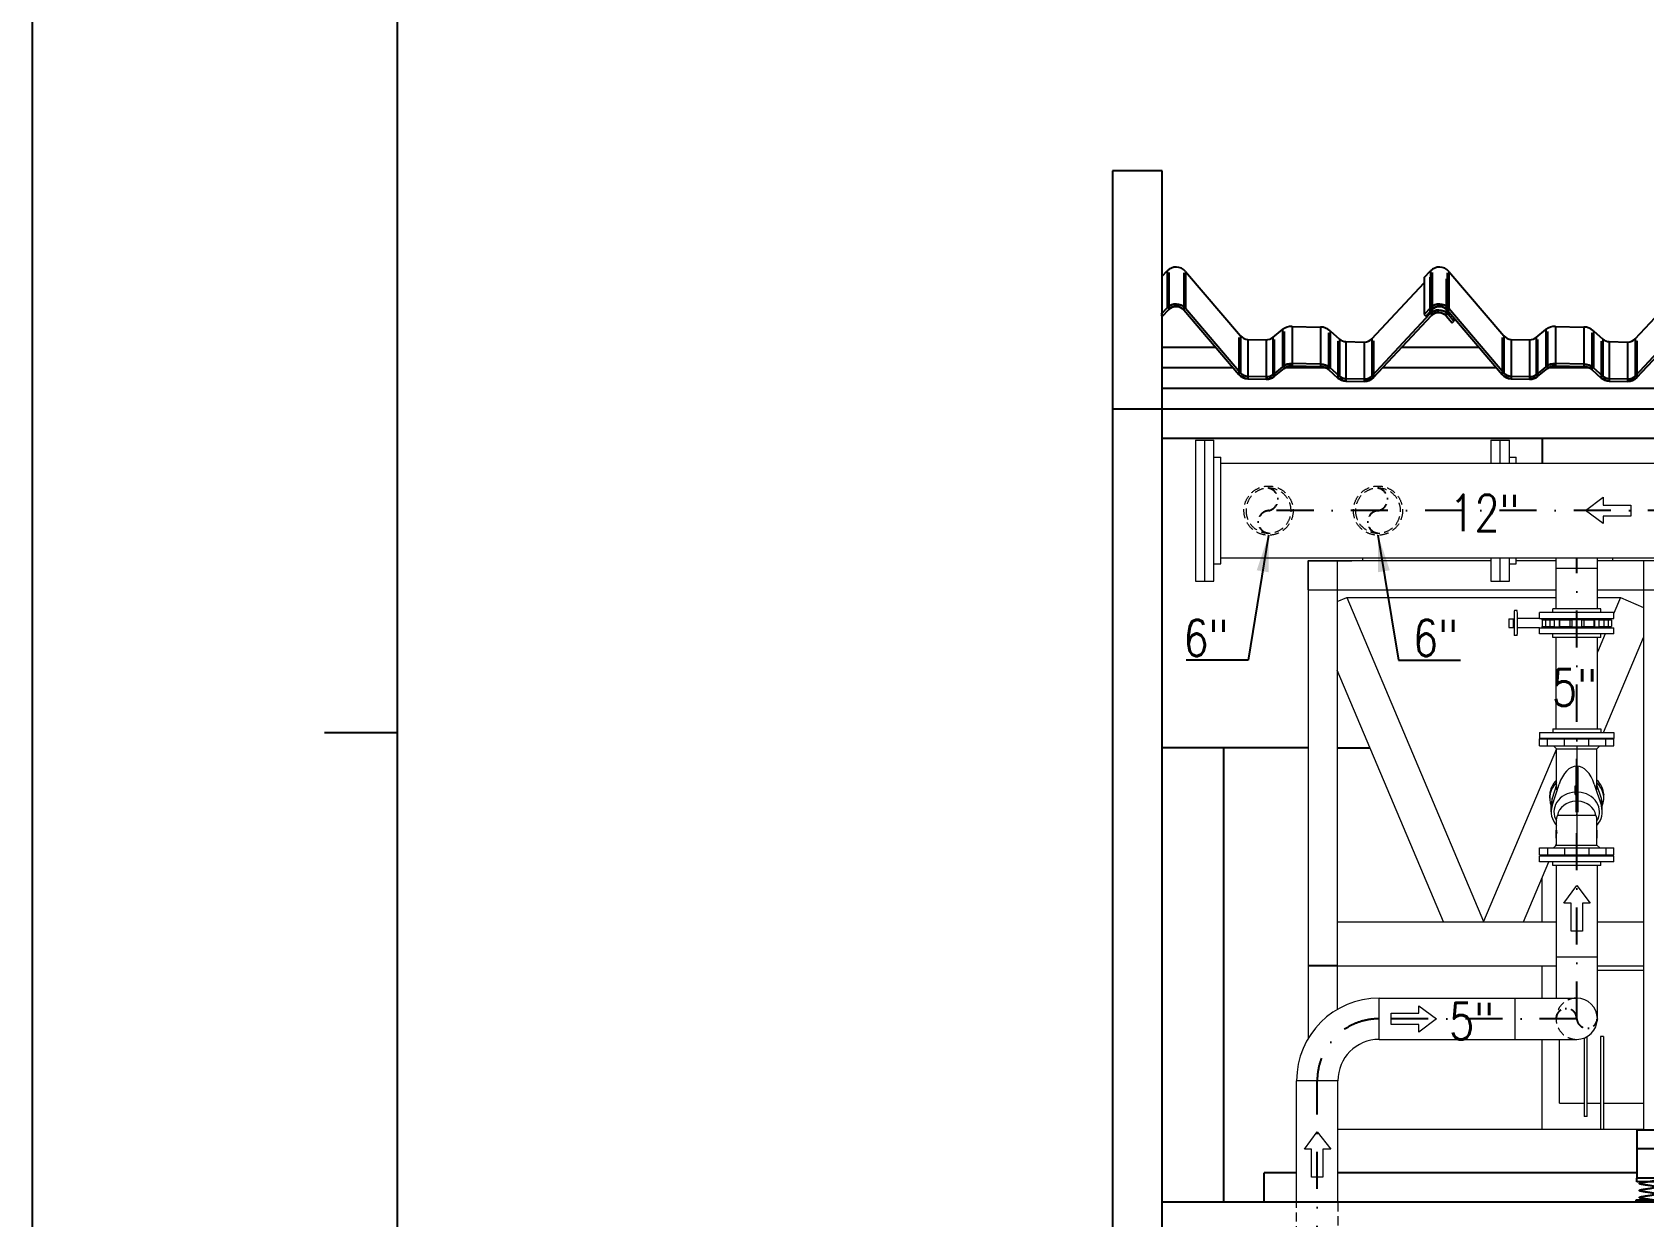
# Model space of a CAD drawing. Header units: millimetres. Extents: x -312439 to 477422, y -331570 to 212570.
# Drawn here: x 337892 to 343406, y 186164 to 190218 of the extents above; entities that cross this region are included whole.
import ezdxf

# ---------------------------------------------------------------- set-up
doc = ezdxf.new("R2010")
doc.units = ezdxf.units.MM
for name, pattern in [('DASHDOT', [25.4, 12.7, -6.35, 0, -6.35]), ('DASHED', [0.75, 0.5, -0.25]), ('HIDDEN', [9.525, 6.35, -3.175])]:
    doc.linetypes.add(name, pattern=pattern)
for name, color, linetype in [('ARCONDTEXTO', 4, 'Continuous'), ('FORMATO A1', 1, 'Continuous'), ('TEXTO FORMATO', 4, 'Continuous')]:
    doc.layers.add(name, color=color, linetype=linetype)
doc.styles.add('ROMAND', font='ROMAND.SHX')
doc.styles.add('ROMANS', font='romans.shx', dxfattribs={"height": 187.5})
doc.dimstyles.new('1-50 (MILIMETRO)', dxfattribs={"dimscale": 0, "dimtxt": 125, "dimasz": 125, "dimexe": 100, "dimexo": 100, "dimgap": 50, "dimtad": 0, "dimdec": 0, "dimzin": 0, "dimdsep": 46, "dimtxsty": 'ROMAND', "dimcen": -390, "dimclrd": 1, "dimclre": 1, "dimclrt": 3, "dimadec": 0, "dimazin": 0, "dimtfac": 1, "dimtdec": 0, "dimtix": 1, "dimtmove": 2, "dimatfit": 2, "dimfxl": 1, "dimtvp": 1, "dimtolj": 1, "dimtzin": 0, "dimarcsym": 0})

# ---------------------------------------------------------------- blocks, each defined once
blk = doc.blocks.new('A$C2D342850')
at = {"layer": 'FORMATO A1', "color": 1, "linetype": 'Continuous'}
for p, q in [((0, 0), (0, -59400)), ((2500, -49500), (2000, -49500))]:
    blk.add_line(p, q, dxfattribs=at)
at = {"layer": 'FORMATO A1', "color": 2, "linetype": 'Continuous'}
blk.add_line((2500, -58400), (2500, -1000), dxfattribs=at)

msp = doc.modelspace()

# ---------------------------------------------------------------- linework, layer by layer
at = {"color": 1, "linetype": 'Continuous', "extrusion": (0, 1, 0)}
for p, q in [((341588.512, 189743.123, 0), (341588.512, 184704.679, 0)), ((341758.512, 189743.123, 0), (341588.512, 189743.123, 0)), ((341758.512, 184704.679, 0), (341758.512, 189743.123, 0)), ((341758.512, 189383.297, 0), (341774.892, 189400.8, 0)), ((341837.766, 189399.355, 0), (342025.9, 189178.781, 0)), ((342654.771, 189378.192, 0), (342675.928, 189400.8, 0)), ((342738.802, 189399.355, 0), (342926.936, 189178.781, 0)), ((342475.248, 189168.449, 0), (342654.771, 189360.29, 0)), ((342654.771, 189378.192, 0), (342654.771, 189251.583, 0)), ((343376.284, 189168.449, 0), (343553.842, 189358.19, 0)), ((341774.892, 189274.256, 0), (341753.735, 189251.583, 0)), ((341753.735, 189251.583, 0), (341759.58, 189246.113, 0)), ((341759.58, 189246.113, 0), (341780.737, 189268.786, 0)), ((341831.676, 189267.612, 0), (342019.81, 189046.403, 0)), ((342025.9, 189051.598, 0), (341837.766, 189272.807, 0)), ((342481.093, 189035.767, 0), (342679.194, 189248.07, 0)), ((342675.928, 189274.256, 0), (342654.771, 189251.583, 0)), ((342654.771, 189251.583, 0), (342660.616, 189246.113, 0)), ((342660.616, 189246.113, 0), (342681.773, 189268.786, 0)), ((342730.133, 189246.895, 0), (342750.226, 189223.27, 0)), ((342732.712, 189267.612, 0), (342920.846, 189046.403, 0)), ((342756.316, 189228.465, 0), (342736.224, 189252.09, 0)), ((342926.936, 189051.598, 0), (342738.802, 189272.807, 0)), ((342756.316, 189239.858, 0), (342756.316, 189228.465, 0)), ((343574.385, 189253.539, 0), (343376.284, 189041.237, 0)), ((343382.129, 189035.767, 0), (343580.23, 189248.07, 0)), ((342136.244, 189172.894, 0), (342170.041, 189200.092, 0)), ((342202.66, 189211.164, 0), (342300.169, 189208.922, 0)), ((342332.242, 189196.363, 0), (342364.75, 189167.64, 0)), ((342750.226, 189223.27, 0), (342756.316, 189228.465, 0)), ((343037.28, 189172.894, 0), (343071.077, 189200.092, 0)), ((343103.695, 189211.164, 0), (343201.204, 189208.922, 0)), ((343233.278, 189196.363, 0), (343265.786, 189167.64, 0)), ((341941.079, 189138.975, 0), (341758.512, 189138.975, 0)), ((342051.107, 189166.802, 0), (342114.034, 189165.356, 0)), ((342386.589, 189159.089, 0), (342449.516, 189157.642, 0)), ((342842.115, 189138.975, 0), (342577.398, 189138.975, 0)), ((342952.143, 189166.802, 0), (343015.07, 189165.356, 0)), ((343287.625, 189159.089, 0), (343350.552, 189157.642, 0)), ((342000.613, 189068.975, 0), (341758.512, 189068.975, 0)), ((342170.041, 189072.971, 0), (342136.244, 189045.694, 0)), ((342141.264, 189039.456, 0), (342175.061, 189066.733, 0)), ((342318.633, 189068.975, 0), (342178.11, 189068.975, 0)), ((342202.475, 189076.065, 0), (342299.984, 189073.816, 0)), ((342300.169, 189081.826, 0), (342202.66, 189084.074, 0)), ((342364.75, 189040.425, 0), (342332.242, 189069.231, 0)), ((342901.648, 189068.975, 0), (342512.08, 189068.975, 0)), ((343071.077, 189072.971, 0), (343037.28, 189045.694, 0)), ((343042.3, 189039.456, 0), (343076.097, 189066.733, 0)), ((343219.669, 189068.975, 0), (343079.146, 189068.975, 0)), ((343103.511, 189076.065, 0), (343201.02, 189073.816, 0)), ((343201.204, 189081.826, 0), (343103.695, 189084.074, 0)), ((343265.786, 189040.425, 0), (343233.278, 189069.231, 0)), ((342050.865, 189031.577, 0), (342113.85, 189030.125, 0)), ((342114.034, 189038.134, 0), (342051.107, 189039.585, 0)), ((342326.941, 189063.231, 0), (342359.448, 189034.425, 0)), ((342386.405, 189023.84, 0), (342449.39, 189022.388, 0)), ((342449.516, 189030.398, 0), (342386.589, 189031.849, 0)), ((342951.901, 189031.577, 0), (343014.886, 189030.125, 0)), ((343015.07, 189038.134, 0), (342952.143, 189039.585, 0)), ((343227.977, 189063.231, 0), (343260.484, 189034.425, 0)), ((343287.441, 189023.84, 0), (343350.426, 189022.388, 0)), ((343350.552, 189030.398, 0), (343287.625, 189031.849, 0)), ((344247.467, 188998.975, 0), (341758.512, 188998.975, 0)), ((341588.512, 188928.975, 0), (344257.392, 188928.975, 0)), ((341758.512, 188828.975, 0), (344257.392, 188828.975, 0)), ((343058.512, 188828.975, 0), (343058.512, 188742.457, 0)), ((342257.014, 187768.975, 0), (341758.512, 187768.975, 0)), ((341968.512, 186213.897, 0), (341968.512, 187768.975, 0)), ((342357.014, 187768.975, 0), (342469.16, 187768.975, 0))]:
    msp.add_line(p, q, dxfattribs=at)
at = {"color": 1, "linetype": 'DASHED', "extrusion": (0, 1, 0)}
for p, q in [((341774.892, 189400.8, 0), (341774.892, 189274.256, 0)), ((341837.766, 189399.355, 0), (341837.766, 189272.807, 0)), ((342675.928, 189400.8, 0), (342675.928, 189274.256, 0)), ((342738.802, 189399.355, 0), (342738.802, 189272.807, 0)), ((341780.737, 189395.346, 0), (341780.737, 189268.786, 0)), ((341831.676, 189394.175, 0), (341831.676, 189267.612, 0)), ((342673.349, 189380.143, 0), (342673.349, 189253.539, 0)), ((342679.194, 189374.689, 0), (342679.194, 189248.07, 0)), ((342681.773, 189395.346, 0), (342681.773, 189268.786, 0)), ((342730.133, 189373.518, 0), (342730.133, 189246.895, 0)), ((342732.712, 189394.175, 0), (342732.712, 189267.612, 0)), ((342736.224, 189378.697, 0), (342736.224, 189252.09, 0)), ((342025.9, 189178.781, 0), (342025.9, 189051.598, 0)), ((342170.041, 189200.092, 0), (342170.041, 189072.971, 0)), ((342175.061, 189193.872, 0), (342175.061, 189066.733, 0)), ((342202.475, 189203.177, 0), (342202.475, 189076.065, 0)), ((342202.66, 189211.164, 0), (342202.66, 189084.074, 0)), ((342299.984, 189200.936, 0), (342299.984, 189073.816, 0)), ((342300.169, 189208.922, 0), (342300.169, 189081.826, 0)), ((342326.941, 189190.38, 0), (342326.941, 189063.231, 0)), ((342332.242, 189196.363, 0), (342332.242, 189069.231, 0)), ((342926.936, 189178.781, 0), (342926.936, 189051.598, 0)), ((343071.077, 189200.092, 0), (343071.077, 189072.971, 0)), ((343076.097, 189193.872, 0), (343076.097, 189066.733, 0)), ((343103.511, 189203.177, 0), (343103.511, 189076.065, 0)), ((343103.695, 189211.164, 0), (343103.695, 189084.074, 0)), ((343201.02, 189200.936, 0), (343201.02, 189073.816, 0)), ((343201.204, 189208.922, 0), (343201.204, 189081.826, 0)), ((343227.977, 189190.38, 0), (343227.977, 189063.231, 0)), ((343233.278, 189196.363, 0), (343233.278, 189069.231, 0)), ((342019.81, 189173.601, 0), (342019.81, 189046.403, 0)), ((342050.865, 189158.817, 0), (342050.865, 189031.577, 0)), ((342051.107, 189166.802, 0), (342051.107, 189039.585, 0)), ((342113.85, 189157.369, 0), (342113.85, 189030.125, 0)), ((342114.034, 189165.356, 0), (342114.034, 189038.134, 0)), ((342136.244, 189172.894, 0), (342136.244, 189045.694, 0)), ((342141.264, 189166.674, 0), (342141.264, 189039.456, 0)), ((342359.448, 189161.658, 0), (342359.448, 189034.425, 0)), ((342364.75, 189167.64, 0), (342364.75, 189040.425, 0)), ((342386.405, 189151.103, 0), (342386.405, 189023.84, 0)), ((342386.589, 189159.089, 0), (342386.589, 189031.849, 0)), ((342449.39, 189149.655, 0), (342449.39, 189022.388, 0)), ((342449.516, 189157.642, 0), (342449.516, 189030.398, 0)), ((342475.248, 189168.449, 0), (342475.248, 189041.237, 0)), ((342481.093, 189162.995, 0), (342481.093, 189035.767, 0)), ((342920.846, 189173.601, 0), (342920.846, 189046.403, 0)), ((342951.901, 189158.817, 0), (342951.901, 189031.577, 0)), ((342952.143, 189166.802, 0), (342952.143, 189039.585, 0)), ((343014.886, 189157.369, 0), (343014.886, 189030.125, 0)), ((343015.07, 189165.356, 0), (343015.07, 189038.134, 0)), ((343037.28, 189172.894, 0), (343037.28, 189045.694, 0)), ((343042.3, 189166.674, 0), (343042.3, 189039.456, 0)), ((343260.484, 189161.658, 0), (343260.484, 189034.425, 0)), ((343265.786, 189167.64, 0), (343265.786, 189040.425, 0)), ((343287.441, 189151.103, 0), (343287.441, 189023.84, 0)), ((343287.625, 189159.089, 0), (343287.625, 189031.849, 0)), ((343350.426, 189149.655, 0), (343350.426, 189022.388, 0)), ((343350.552, 189157.642, 0), (343350.552, 189030.398, 0)), ((343376.284, 189168.449, 0), (343376.284, 189041.237, 0)), ((343382.129, 189162.995, 0), (343382.129, 189035.767, 0))]:
    msp.add_line(p, q, dxfattribs=at)
at = {"color": 1, "linetype": 'Continuous', "extrusion": (2.37164e-18, -9.8354e-33, -1)}
msp.add_line((342673.349, 189253.539, 0), (342475.248, 189041.237, 0), dxfattribs=at)
at = {"color": 5, "linetype": 'Continuous', "lineweight": 0, "extrusion": (0, 1, 0)}
for p, q in [((341871.567, 188822.057, 0), (341871.567, 188339.057, 0)), ((341871.567, 188822.057, 0), (341935.167, 188822.057, 0)), ((341903.367, 188822.057, 0), (341903.367, 188339.057, 0)), ((341935.167, 188339.057, 0), (341935.167, 188822.057, 0)), ((342882.185, 188822.057, 0), (342882.185, 188742.457, 0)), ((342882.185, 188822.057, 0), (342945.785, 188822.057, 0)), ((342913.985, 188742.457, 0), (342913.985, 188822.057, 0)), ((342945.785, 188742.457, 0), (342945.785, 188822.057, 0)), ((341935.167, 188763.057, 0), (341958.967, 188763.057, 0)), ((341958.967, 188398.057, 0), (341958.967, 188763.057, 0)), ((341958.967, 188742.457, 0), (345779.932, 188742.457, 0)), ((342945.785, 188763.057, 0), (342969.585, 188763.057, 0)), ((342969.585, 188742.457, 0), (342969.585, 188763.057, 0)), ((341958.967, 188418.657, 0), (343647.819, 188418.657, 0)), ((342882.185, 188418.657, 0), (342882.185, 188339.057, 0)), ((342913.985, 188339.057, 0), (342913.985, 188418.657, 0)), ((342945.785, 188339.057, 0), (342945.785, 188418.657, 0)), ((342969.585, 188398.057, 0), (342969.585, 188418.657, 0)), ((343105.708, 188244.902, 0), (343105.708, 188418.657, 0)), ((343247.008, 188244.902, 0), (343247.008, 188418.657, 0)), ((341935.167, 188398.057, 0), (341958.967, 188398.057, 0)), ((342945.785, 188398.057, 0), (342969.585, 188398.057, 0)), ((343247.008, 188383.096, 0), (343105.708, 188383.096, 0)), ((341871.567, 188339.057, 0), (341935.167, 188339.057, 0)), ((342882.185, 188339.057, 0), (342945.785, 188339.057, 0)), ((342972.951, 188238.57, 0), (342962.95, 188238.57, 0)), ((343258.358, 188244.902, 0), (343094.358, 188244.902, 0)), ((343094.358, 188232.202, 0), (343094.358, 188244.902, 0)), ((343258.358, 188232.202, 0), (343258.358, 188244.902, 0)), ((342944.057, 188210.706, 0), (342944.057, 188180.698, 0)), ((342944.057, 188210.706, 0), (342959.928, 188210.706, 0)), ((342959.928, 188180.698, 0), (342959.928, 188210.706, 0)), ((342959.928, 188207.985, 0), (342962.95, 188207.985, 0)), ((342959.928, 188183.419, 0), (342962.95, 188183.419, 0)), ((342962.95, 188183.419, 0), (342962.95, 188207.985, 0)), ((343049.358, 188211.604, 0), (342973.298, 188211.604, 0)), ((343303.358, 188232.202, 0), (343049.358, 188232.202, 0)), ((343049.358, 188211.604, 0), (343049.358, 188232.202, 0)), ((343049.359, 188211.602, 0), (343303.358, 188211.602, 0)), ((343057.579, 188206.802, 0), (343099.521, 188206.802, 0)), ((343057.579, 188206.802, 0), (343057.579, 188184.602, 0)), ((343057.579, 188184.602, 0), (343099.521, 188184.602, 0)), ((343069.308, 188206.802, 0), (343069.308, 188184.602, 0)), ((343083.358, 188210.002, 0), (343269.358, 188210.002, 0)), ((343083.358, 188206.802, 0), (343083.358, 188210.002, 0)), ((343083.358, 188208.402, 0), (343269.358, 188208.402, 0)), ((343083.358, 188184.602, 0), (343083.358, 188181.402, 0)), ((343083.358, 188183.002, 0), (343269.358, 188183.002, 0)), ((343083.85, 188206.802, 0), (343083.85, 188184.602, 0)), ((343099.521, 188206.802, 0), (343099.521, 188184.602, 0)), ((343105.708, 188210.002, 0), (343105.708, 188211.602, 0)), ((343116.029, 188206.802, 0), (343159.073, 188206.802, 0)), ((343116.029, 188206.802, 0), (343116.029, 188184.602, 0)), ((343116.029, 188184.602, 0), (343159.073, 188184.602, 0)), ((343117.475, 188206.802, 0), (343117.475, 188184.602, 0)), ((343152.582, 188206.802, 0), (343152.582, 188184.602, 0)), ((343159.073, 188206.802, 0), (343159.073, 188184.602, 0)), ((343193.644, 188184.602, 0), (343193.644, 188206.802, 0)), ((343193.644, 188206.802, 0), (343236.688, 188206.802, 0)), ((343193.644, 188184.602, 0), (343236.688, 188184.602, 0)), ((343200.134, 188206.802, 0), (343200.134, 188184.602, 0)), ((343235.242, 188206.802, 0), (343235.242, 188184.602, 0)), ((343236.688, 188206.802, 0), (343236.688, 188184.602, 0)), ((343247.008, 188210.002, 0), (343247.008, 188211.602, 0)), ((343253.196, 188184.602, 0), (343253.196, 188206.802, 0)), ((343253.196, 188206.802, 0), (343295.137, 188206.802, 0)), ((343253.196, 188184.602, 0), (343295.137, 188184.602, 0)), ((343268.866, 188206.802, 0), (343268.866, 188184.602, 0)), ((343269.358, 188206.802, 0), (343269.358, 188210.002, 0)), ((343269.358, 188184.602, 0), (343269.358, 188181.402, 0)), ((343284.222, 188184.602, 0), (343282.194, 188179.802, 0)), ((343283.408, 188206.802, 0), (343283.408, 188184.602, 0)), ((343295.628, 188211.602, 0), (343293.6, 188206.802, 0)), ((343295.137, 188206.802, 0), (343295.137, 188184.602, 0)), ((343303.358, 188211.602, 0), (343303.358, 188232.202, 0)), ((342944.057, 188180.698, 0), (342959.928, 188180.698, 0)), ((342972.951, 188152.833, 0), (342962.95, 188152.833, 0)), ((343049.358, 188179.799, 0), (342973.298, 188179.799, 0)), ((343049.358, 188159.202, 0), (343049.358, 188179.799, 0)), ((343303.358, 188159.202, 0), (343049.358, 188159.202, 0)), ((343049.359, 188179.802, 0), (343303.358, 188179.802, 0)), ((343083.358, 188181.402, 0), (343269.358, 188181.402, 0)), ((343094.358, 188146.502, 0), (343094.358, 188159.202, 0)), ((343258.358, 188146.502, 0), (343094.358, 188146.502, 0)), ((343105.708, 187833.94, 0), (343105.708, 188146.502, 0)), ((343247.008, 187833.94, 0), (343247.008, 188146.502, 0)), ((343258.358, 188146.502, 0), (343258.358, 188159.202, 0)), ((343303.358, 188159.202, 0), (343303.358, 188179.802, 0)), ((343048.858, 187799.14, 0), (343303.858, 187799.14, 0)), ((343048.858, 187775.24, 0), (343048.858, 187799.14, 0)), ((343049.358, 187821.24, 0), (343303.358, 187821.24, 0)), ((343049.358, 187821.24, 0), (343049.358, 187800.64, 0)), ((343303.358, 187800.64, 0), (343049.358, 187800.64, 0)), ((343076.626, 187775.24, 0), (343076.626, 187799.14, 0)), ((343083.358, 187799.14, 0), (343083.358, 187800.64, 0)), ((343094.358, 187833.94, 0), (343258.358, 187833.94, 0)), ((343094.358, 187833.94, 0), (343094.358, 187821.24, 0)), ((343135.048, 187775.24, 0), (343135.048, 187799.14, 0)), ((343176.358, 187799.14, 0), (343176.358, 187800.64, 0)), ((343217.669, 187775.24, 0), (343217.669, 187799.14, 0)), ((343258.358, 187833.94, 0), (343258.358, 187821.24, 0)), ((343269.358, 187799.14, 0), (343269.358, 187800.64, 0)), ((343276.091, 187775.24, 0), (343276.091, 187799.14, 0)), ((343303.358, 187821.24, 0), (343303.358, 187800.64, 0)), ((343303.858, 187775.24, 0), (343303.858, 187799.14, 0)), ((343048.858, 187775.24, 0), (343303.858, 187775.24, 0)), ((343107.358, 187765.24, 0), (343097.358, 187775.24, 0)), ((343107.358, 187765.24, 0), (343245.358, 187765.24, 0)), ((343107.358, 187627.817, 0), (343107.358, 187765.24, 0)), ((343176.358, 187775.24, 0), (343176.358, 187544.275, 0)), ((343245.358, 187765.24, 0), (343255.358, 187775.24, 0)), ((343245.358, 187627.817, 0), (343245.358, 187765.24, 0)), ((343173.108, 187704.019, 0), (343179.608, 187704.019, 0)), ((343173.108, 187704.019, 0), (343173.108, 187548.884, 0)), ((343179.608, 187704.019, 0), (343179.608, 187548.884, 0)), ((343092.098, 187570.22, 0), (343116.154, 187644.63, 0)), ((343107.358, 187642.072, 0), (343092.098, 187594.87, 0)), ((343171.108, 187608.527, 0), (343171.108, 187639.31, 0)), ((343171.108, 187639.31, 0), (343173.108, 187639.31, 0)), ((343171.108, 187637.691, 0), (343173.108, 187637.691, 0)), ((343181.608, 187639.64, 0), (343179.608, 187639.64, 0)), ((343181.608, 187633.709, 0), (343179.608, 187633.709, 0)), ((343181.608, 187608.857, 0), (343181.608, 187639.64, 0)), ((343236.563, 187644.63, 0), (343260.618, 187570.22, 0)), ((343260.618, 187594.87, 0), (343245.358, 187642.072, 0)), ((343083.858, 187596.69, 0), (343083.858, 187606.79, 0)), ((343083.986, 187610.991, 0), (343083.986, 187609.491, 0)), ((343092.098, 187570.22, 0), (343092.098, 187594.87, 0)), ((343171.108, 187624.083, 0), (343173.108, 187624.083, 0)), ((343171.108, 187622.417, 0), (343173.108, 187622.417, 0)), ((343171.108, 187614.458, 0), (343173.108, 187614.458, 0)), ((343171.108, 187608.527, 0), (343173.108, 187608.527, 0)), ((343181.608, 187625.75, 0), (343179.608, 187625.75, 0)), ((343181.608, 187624.083, 0), (343179.608, 187624.083, 0)), ((343181.608, 187610.476, 0), (343179.608, 187610.476, 0)), ((343181.608, 187608.857, 0), (343179.608, 187608.857, 0)), ((343260.618, 187570.22, 0), (343260.618, 187594.87, 0)), ((343268.731, 187610.991, 0), (343268.731, 187609.491, 0)), ((343268.858, 187596.69, 0), (343268.858, 187606.79, 0)), ((343088.858, 187549.79, 0), (343088.858, 187574.44, 0)), ((343107.358, 187486.982, 0), (343107.358, 187525.458, 0)), ((343242.205, 187537.64, 0), (343110.512, 187537.64, 0)), ((343176.358, 187537.64, 0), (343176.358, 187426.04, 0)), ((343245.358, 187486.982, 0), (343245.358, 187525.458, 0)), ((343263.858, 187549.79, 0), (343263.858, 187574.44, 0)), ((343107.358, 187486.984, 0), (343106.358, 187486.984, 0)), ((343106.358, 187459.64, 0), (343106.358, 187486.982, 0)), ((343106.399, 187459.64, 0), (343106.399, 187474.923, 0)), ((343107.823, 187474.923, 0), (343106.399, 187474.923, 0)), ((343106.817, 187474.923, 0), (343106.817, 187478.99, 0)), ((343107.823, 187478.99, 0), (343106.817, 187478.99, 0)), ((343107.358, 187518.392, 0), (343107.316, 187518.462, 0)), ((343107.4, 187459.64, 0), (343107.4, 187474.923, 0)), ((343107.823, 187474.923, 0), (343107.823, 187478.99, 0)), ((343245.9, 187478.99, 0), (343244.893, 187478.99, 0)), ((343244.893, 187474.923, 0), (343244.893, 187478.99, 0)), ((343246.317, 187474.923, 0), (343244.893, 187474.923, 0)), ((343245.317, 187459.64, 0), (343245.317, 187474.923, 0)), ((343245.358, 187518.392, 0), (343245.401, 187518.462, 0)), ((343246.358, 187486.984, 0), (343245.358, 187486.984, 0)), ((343245.9, 187474.923, 0), (343245.9, 187478.99, 0)), ((343246.317, 187459.64, 0), (343246.317, 187474.923, 0)), ((343246.358, 187459.64, 0), (343246.358, 187486.982, 0)), ((343048.858, 187426.04, 0), (343303.858, 187426.04, 0)), ((343048.858, 187402.14, 0), (343048.858, 187426.04, 0)), ((343076.626, 187426.04, 0), (343076.626, 187402.14, 0)), ((343107.358, 187436.04, 0), (343097.358, 187426.04, 0)), ((343103.8, 187432.482, 0), (343107.358, 187440.905, 0)), ((343107.4, 187459.64, 0), (343106.358, 187459.64, 0)), ((343107.358, 187436.04, 0), (343107.358, 187459.64, 0)), ((343107.358, 187436.04, 0), (343245.358, 187436.04, 0)), ((343135.048, 187426.04, 0), (343135.048, 187402.14, 0)), ((343176.358, 187422.64, 0), (343176.358, 187423.54, 0)), ((343176.358, 187410.64, 0), (343176.358, 187409.74, 0)), ((343217.669, 187426.04, 0), (343217.669, 187402.14, 0)), ((343246.358, 187459.64, 0), (343245.317, 187459.64, 0)), ((343245.358, 187436.04, 0), (343245.358, 187459.64, 0)), ((343245.358, 187436.04, 0), (343255.358, 187426.04, 0)), ((343276.091, 187426.04, 0), (343276.091, 187402.14, 0)), ((343303.858, 187402.14, 0), (343303.858, 187426.04, 0)), ((343048.858, 187402.14, 0), (343303.858, 187402.14, 0)), ((343049.358, 187398.94, 0), (343303.358, 187398.94, 0)), ((343049.358, 187378.34, 0), (343049.358, 187398.94, 0)), ((343303.358, 187378.34, 0), (343049.358, 187378.34, 0)), ((343083.358, 187402.14, 0), (343083.358, 187400.54, 0)), ((343083.358, 187400.64, 0), (343269.358, 187400.64, 0)), ((343083.358, 187400.54, 0), (343269.358, 187400.54, 0)), ((343089.63, 187398.94, 0), (343090.306, 187400.54, 0)), ((343094.358, 187365.64, 0), (343094.358, 187378.34, 0)), ((343258.358, 187365.64, 0), (343094.358, 187365.64, 0)), ((343105.708, 187365.64, 0), (343105.708, 186912.251, 0)), ((343176.358, 187400.64, 0), (343176.358, 187402.14, 0)), ((343247.008, 186841.601, 0), (343247.008, 187365.64, 0)), ((343258.358, 187365.64, 0), (343258.358, 187378.34, 0)), ((343269.358, 187402.14, 0), (343269.358, 187400.54, 0)), ((343303.358, 187378.34, 0), (343303.358, 187398.94, 0)), ((343105.708, 187053.551, 0), (343247.008, 187053.551, 0)), ((342500.462, 186770.951, 0), (342500.462, 186912.251, 0)), ((342500.462, 186912.251, 0), (343176.358, 186912.251, 0)), ((342964.408, 186912.251, 0), (342964.408, 186770.951, 0)), ((342500.462, 186770.951, 0), (343176.358, 186770.951, 0)), ((342359.162, 186629.651, 0), (342217.862, 186629.651, 0)), ((342217.862, 186213.897, 0), (342217.862, 186629.651, 0)), ((342359.162, 186213.897, 0), (342359.162, 186629.651, 0))]:
    msp.add_line(p, q, dxfattribs=at)
at = {"color": 1, "linetype": 'Continuous', "lineweight": 0}
for p, q in [((343206.376, 188580.557, 0), (343266.454, 188626.857, 0)), ((343266.454, 188626.857, 0), (343266.454, 188599.735, 0)), ((343266.454, 188536.703, 0), (343206.376, 188580.557, 0)), ((343266.454, 188599.735, 0), (343361.774, 188599.735, 0)), ((343361.774, 188599.735, 0), (343361.774, 188561.38, 0)), ((343361.774, 188561.38, 0), (343266.454, 188561.38, 0)), ((343266.454, 188561.38, 0), (343266.454, 188536.703, 0)), ((343132.504, 187237.199, 0), (343176.358, 187297.277, 0)), ((343176.358, 187297.277, 0), (343222.658, 187237.199, 0)), ((343157.181, 187237.199, 0), (343132.504, 187237.199, 0)), ((343157.181, 187141.879, 0), (343157.181, 187237.199, 0)), ((343195.536, 187237.199, 0), (343195.536, 187141.879, 0)), ((343222.658, 187237.199, 0), (343195.536, 187237.199, 0)), ((343195.536, 187141.879, 0), (343157.181, 187141.879, 0)), ((342541.216, 186860.778, 0), (342636.536, 186860.778, 0)), ((342541.216, 186822.423, 0), (342541.216, 186860.778, 0)), ((342636.536, 186885.455, 0), (342696.613, 186841.601, 0)), ((342636.536, 186860.778, 0), (342636.536, 186885.455, 0)), ((342636.536, 186822.423, 0), (342541.216, 186822.423, 0)), ((342696.613, 186841.601, 0), (342636.536, 186795.301, 0)), ((342636.536, 186795.301, 0), (342636.536, 186822.423, 0)), ((342244.658, 186394.756, 0), (342288.512, 186454.834, 0)), ((342288.512, 186454.834, 0), (342334.812, 186394.756, 0)), ((342269.335, 186394.756, 0), (342244.658, 186394.756, 0)), ((342269.335, 186299.437, 0), (342269.335, 186394.756, 0)), ((342307.69, 186394.756, 0), (342307.69, 186299.437, 0)), ((342334.812, 186394.756, 0), (342307.69, 186394.756, 0)), ((342307.69, 186299.437, 0), (342269.335, 186299.437, 0))]:
    msp.add_line(p, q, dxfattribs=at)
at = {"color": 6, "linetype": 'DASHDOT', "ltscale": 10}
for p, q in [((345325.716, 188580.557, 0), (342121.897, 188580.557, 0)), ((343176.358, 186841.601, 0), (343176.358, 188418.657, 0)), ((343176.358, 186841.601, 0), (342500.462, 186841.601, 0))]:
    msp.add_line(p, q, dxfattribs=at)
at = {"color": 3, "linetype": 'Continuous', "lineweight": 0, "extrusion": (0, 1, 0)}
for p, q in [((342257.014, 188409.804, 0), (342882.185, 188409.804, 0)), ((342257.014, 188409.804, 0), (342257.014, 186773.164, 0)), ((342258.014, 188309.804, 0), (342258.014, 188408.804, 0)), ((342258.014, 188408.804, 0), (342407.014, 188408.804, 0)), ((342357.014, 188409.804, 0), (342357.014, 186873.137, 0)), ((342407.014, 188408.804, 0), (342407.014, 188409.804, 0)), ((342444.101, 188409.804, 0), (342444.101, 188418.657, 0)), ((342969.585, 188409.804, 0), (343105.708, 188409.804, 0)), ((343247.008, 188409.804, 0), (343647.819, 188409.804, 0)), ((343300.417, 188409.804, 0), (343300.417, 188418.657, 0)), ((343405.189, 188409.804, 0), (343405.189, 186460.897, 0)), ((342257.014, 188309.804, 0), (343105.708, 188309.804, 0)), ((343247.008, 188309.804, 0), (343647.819, 188309.804, 0)), ((342357.014, 188269.24, 0), (342389.287, 188283.09, 0)), ((342389.287, 188283.09, 0), (343105.708, 188283.09, 0)), ((342389.287, 188283.09, 0), (342857.558, 187174.654, 0)), ((343247.008, 188283.09, 0), (343325.829, 188283.09, 0)), ((343325.829, 188283.09, 0), (343303.358, 188229.9, 0)), ((343325.829, 188283.09, 0), (343405.189, 188249.034, 0)), ((343273.491, 188159.202, 0), (343247.008, 188096.515, 0)), ((343268.035, 187821.24, 0), (343405.189, 188145.894, 0)), ((342720.913, 187173.055, 0), (342357.014, 188034.434, 0)), ((343107.147, 187765.451, 0), (342857.558, 187174.654, 0)), ((342994.202, 187173.055, 0), (343080.927, 187378.34, 0)), ((343058.512, 187173.055, 0), (343058.512, 187325.282, 0)), ((342258.014, 187173.055, 0), (342258.014, 187023.055, 0)), ((342259.014, 187173.055, 0), (342258.014, 187173.055, 0)), ((342259.014, 187024.055, 0), (342259.014, 187173.055, 0)), ((342357.014, 187173.055, 0), (343105.708, 187173.055, 0)), ((342853.774, 187173.055, 0), (342857.558, 187174.654, 0)), ((342857.558, 187173.568, 0), (342856.344, 187173.055, 0)), ((342857.558, 187174.654, 0), (342861.342, 187173.055, 0)), ((342858.772, 187173.055, 0), (342857.558, 187173.568, 0)), ((343247.008, 187173.055, 0), (343405.189, 187173.055, 0)), ((342258.014, 187023.055, 0), (343105.708, 187023.055, 0)), ((342358.014, 187024.055, 0), (342259.014, 187024.055, 0)), ((342358.014, 187023.055, 0), (342358.014, 187024.055, 0)), ((343058.512, 186912.251, 0), (343058.512, 187023.055, 0)), ((343247.008, 187023.055, 0), (343405.189, 187023.055, 0)), ((343247.008, 187008.178, 0), (343405.189, 187008.178, 0)), ((343058.512, 186463.897, 0), (343058.512, 186770.951, 0)), ((343117.397, 186552.677, 0), (343117.397, 186770.951, 0)), ((343201.7, 186775.652, 0), (343201.7, 186507.371, 0)), ((343211.7, 186507.371, 0), (343211.7, 186780.426, 0)), ((343267.51, 186780.428, 0), (343257.51, 186780.428, 0)), ((343257.51, 186780.428, 0), (343257.51, 186463.897, 0)), ((343267.51, 186780.428, 0), (343267.51, 186463.897, 0)), ((343117.397, 186552.677, 0), (343201.7, 186552.677, 0)), ((343211.7, 186552.677, 0), (343257.51, 186552.677, 0)), ((343267.51, 186552.677, 0), (343405.189, 186552.677, 0)), ((343211.7, 186507.371, 0), (343201.7, 186507.371, 0)), ((342359.162, 186463.897, 0), (343405.189, 186463.897, 0))]:
    msp.add_line(p, q, dxfattribs=at)
at = {"color": 6, "linetype": 'DASHDOT', "ltscale": 10, "extrusion": (0, 1, 0)}
msp.add_line((342288.512, 184734.976, 0), (342288.512, 186629.651, 0), dxfattribs=at)
at = {"extrusion": (0, 1, 0)}
for p, q in [((343381.969, 186460.897, 0), (344081.969, 186460.897, 0)), ((343381.969, 186460.897, 0), (343381.969, 186295.897, 0)), ((344081.969, 186395.897, 0), (343381.969, 186395.897, 0)), ((342217.862, 186313.897, 0), (342107.014, 186313.897, 0)), ((342107.014, 186213.897, 0), (342107.014, 186313.897, 0)), ((343381.969, 186313.897, 0), (342359.162, 186313.897, 0)), ((344081.969, 186295.897, 0), (343381.969, 186295.897, 0)), ((343382.31, 186283.647, 0), (343382.31, 186295.897, 0)), ((343452.31, 186283.647, 0), (343382.31, 186283.647, 0)), ((352378.512, 186213.897, 0), (341758.512, 186213.897, 0)), ((343379.31, 186221.897, 0), (343455.31, 186221.897, 0)), ((343379.31, 186213.897, 0), (343379.31, 186221.897, 0))]:
    msp.add_line(p, q, dxfattribs=at)
at = {"color": 1, "linetype": 'Continuous', "extrusion": (-1.0019e-18, -8.79619e-33, -1)}
msp.add_line((352378.512, 186213.897, 0), (341758.512, 186213.897, 0), dxfattribs=at)
at = {"color": 1, "linetype": 'HIDDEN', "lineweight": 0, "ltscale": 5}
for p, q in [((342217.862, 185813.897, 0), (342217.862, 186213.897, 0)), ((342359.162, 186213.897, 0), (342359.162, 185813.897, 0))]:
    msp.add_line(p, q, dxfattribs=at)
for centre in [(342121.897, 188580.557, 0), (342496.42, 188580.557, 0)]:
    msp.add_circle(centre, 84.15, dxfattribs=at)
at = {"color": 6, "linetype": 'DASHDOT', "ltscale": 3}
for centre, radius, start, end in [((342115.149, 188619.077, 0), 39.107, 279.936114, 80.063886), ((342489.672, 188619.077, 0), 39.107, 279.936114, 80.063886), ((342125.215, 188542.037, 0), 38.663, 94.923254, 265.076746), ((342499.738, 188542.037, 0), 38.663, 94.923254, 265.076746), ((343141.033, 186841.765, 0), 35.325, 359.734053, 180.265947), ((343211.683, 186844.545, 0), 35.448, 184.764839, 355.235161)]:
    msp.add_arc(centre, radius, start, end, dxfattribs=at)
at = {"color": 5, "linetype": 'Continuous', "lineweight": 0}
for centre, radius, start, end in [((343176.358, 187537.64, 0), 11.705, 73.879032, 106.120968), ((342500.462, 186629.651, 0), 282.6, 90, 180), ((343176.358, 186841.601, 0), 70.65, 270, 90), ((342500.462, 186629.651, 0), 141.3, 90, 180)]:
    msp.add_arc(centre, radius, start, end, dxfattribs=at)
at = {"color": 1, "linetype": 'HIDDEN', "lineweight": 0, "ltscale": 5}
msp.add_arc((343176.358, 186841.601, 0), 70.65, 90, 270, dxfattribs=at)
at = {"color": 6, "linetype": 'DASHDOT', "ltscale": 10}
msp.add_arc((342500.462, 186629.651, 0), 211.95, 90, 180, dxfattribs=at)
at = {"color": 1, "linetype": 'Continuous'}
for centre, major_axis, start_param, end_param in [((341805.683, 189372.069, 0), (42.143, 0), 0.70548213, 2.3900682), ((342706.719, 189372.069, 0), (42.143, 0), 0.70548213, 2.3900682), ((341805.683, 189245.442, 0), (0, 42.203), 5.41787111, 7.10245718), ((342706.719, 189245.442, 0), (0, 42.203), 5.41787111, 7.10245718), ((341805.683, 189245.442, 0), (0, 34.192), 5.41787111, 7.10245718), ((342704.141, 189224.725, 0), (0, 42.203), 5.41787111, 7.10245718), ((342704.141, 189224.725, 0), (0, 34.192), 5.41787111, 7.10245718), ((342706.719, 189245.442, 0), (0, 34.192), 5.41787111, 7.10245718), ((342051.893, 189200.887, 0), (34.143, 0), 3.84707478, 4.68936782), ((342201.505, 189161.107, 0), (50.143, 0), 1.54777516, 2.24913038), ((342299.014, 189158.865, 0), (50.143, 0), 0.84641994, 1.54777516), ((342952.929, 189200.887, 0), (34.143, 0), 3.84707478, 4.68936782), ((343102.541, 189161.107, 0), (50.143, 0), 1.54777516, 2.24913038), ((343200.05, 189158.865, 0), (50.143, 0), 0.84641994, 1.54777516), ((342114.82, 189199.44, 0), (34.143, 0), 4.68936782, 5.39072304), ((342387.375, 189193.174, 0), (34.143, 0), 3.9880126, 4.68936782), ((342450.302, 189191.727, 0), (34.143, 0), 4.68936782, 5.53166085), ((343015.856, 189199.44, 0), (34.143, 0), 4.68936782, 5.39072304), ((343288.411, 189193.174, 0), (34.143, 0), 3.9880126, 4.68936782), ((343351.338, 189191.727, 0), (34.143, 0), 4.68936782, 5.53166085), ((342201.505, 189033.873, 0), (0, 50.215), 6.26016414, 6.96151936), ((342201.505, 189033.873, 0), (0, 42.203), 6.26016414, 6.96151936), ((342299.014, 189031.624, 0), (0, 42.203), 5.55880892, 6.26016414), ((342299.014, 189031.624, 0), (0, 50.215), 5.55880892, 6.26016414), ((343102.541, 189033.873, 0), (0, 50.215), 6.26016414, 6.96151936), ((343102.541, 189033.873, 0), (0, 42.203), 6.26016414, 6.96151936), ((343200.05, 189031.624, 0), (0, 42.203), 5.55880892, 6.26016414), ((343200.05, 189031.624, 0), (0, 50.215), 5.55880892, 6.26016414), ((342051.893, 189073.768, 0), (0, -42.203), 5.41787111, 6.25878837), ((342051.893, 189073.768, 0), (0, -34.192), 5.41787111, 6.26016414), ((342114.82, 189072.317, 0), (0, -42.203), 6.26016351, 6.96152), ((342114.82, 189072.317, 0), (0, -34.192), 6.26016414, 6.96151936), ((342387.375, 189066.032, 0), (0, -42.203), 5.55880829, 6.26016478), ((342387.375, 189066.032, 0), (0, -34.192), 5.55880892, 6.26016414), ((342450.302, 189064.581, 0), (0, -42.203), 6.26153992, 7.10245718), ((342450.302, 189064.581, 0), (0, -34.192), 6.26016414, 7.10245718), ((342952.929, 189073.768, 0), (0, -42.203), 5.41787111, 6.25878837), ((342952.929, 189073.768, 0), (0, -34.192), 5.41787111, 6.26016414), ((343015.856, 189072.317, 0), (0, -42.203), 6.26016351, 6.96152), ((343015.856, 189072.317, 0), (0, -34.192), 6.26016414, 6.96151936), ((343288.411, 189066.032, 0), (0, -42.203), 5.55880829, 6.26016478), ((343288.411, 189066.032, 0), (0, -34.192), 5.55880892, 6.26016414), ((343351.338, 189064.581, 0), (0, -42.203), 6.26153992, 7.10245718), ((343351.338, 189064.581, 0), (0, -34.192), 6.26016414, 7.10245718)]:
    msp.add_ellipse(centre, major_axis=major_axis, ratio=0.99856422, start_param=start_param, end_param=end_param, dxfattribs=at)
at = {"color": 1, "linetype": 'Continuous', "extrusion": (1.0112e-48, -2.04353e-34, -1)}
for centre in [(341805.683, 189245.442, 0), (342706.719, 189245.442, 0)]:
    msp.add_ellipse(centre, major_axis=(0, 42.203), ratio=0.99856422, start_param=5.46391343, end_param=7.14849951, dxfattribs=at)
at = {"color": 1, "linetype": 'Continuous', "extrusion": (-1.48922e-49, 6.90721e-35, -1)}
for centre in [(341805.683, 189245.442, 0), (342706.719, 189245.442, 0)]:
    msp.add_ellipse(centre, major_axis=(0, 34.192), ratio=0.99856422, start_param=-0.81927187, end_param=0.8653142, dxfattribs=at)
at = {"color": 1, "linetype": 'Continuous', "extrusion": (-1.30555e-49, 1.18444e-34, -1)}
msp.add_ellipse((342704.141, 189224.725, 0), major_axis=(0, 42.203), ratio=0.99856422, start_param=5.46391343, end_param=7.14849951, dxfattribs=at)
at = {"color": 1, "linetype": 'Continuous', "extrusion": (3.19156e-49, -1.2815e-34, -1)}
msp.add_ellipse((342704.141, 189224.725, 0), major_axis=(0, 34.192), ratio=0.99856422, start_param=-0.81927187, end_param=0.8653142, dxfattribs=at)
at = {"color": 1, "linetype": 'Continuous', "extrusion": (1.25658e-50, 7.10428e-36, -1)}
for centre in [(342201.505, 189033.873, 0), (343102.541, 189033.873, 0)]:
    msp.add_ellipse(centre, major_axis=(0, 50.215), ratio=0.99856422, start_param=5.60485125, end_param=6.30620647, dxfattribs=at)
at = {"color": 1, "linetype": 'Continuous', "extrusion": (-1.71055e-49, -1.15127e-35, -1)}
for centre in [(342201.505, 189033.873, 0), (343102.541, 189033.873, 0)]:
    msp.add_ellipse(centre, major_axis=(0, 42.203), ratio=0.99856422, start_param=-0.67833406, end_param=0.02302116, dxfattribs=at)
at = {"color": 1, "linetype": 'Continuous', "extrusion": (-1.71463e-48, 1.15729e-34, -1)}
for centre in [(342299.014, 189031.624, 0), (343200.05, 189031.624, 0)]:
    msp.add_ellipse(centre, major_axis=(0, 42.203), ratio=0.99856422, start_param=0.02302116, end_param=0.72437638, dxfattribs=at)
at = {"color": 1, "linetype": 'Continuous', "extrusion": (1.24005e-48, 6.06473e-35, -1)}
for centre in [(342299.014, 189031.624, 0), (343200.05, 189031.624, 0)]:
    msp.add_ellipse(centre, major_axis=(0, 50.215), ratio=0.99856422, start_param=6.30620647, end_param=7.00756169, dxfattribs=at)
at = {"color": 1, "linetype": 'Continuous', "extrusion": (-3.98949e-48, 1.74877e-34, -1)}
for centre in [(342051.893, 189073.768, 0), (342952.929, 189073.768, 0)]:
    msp.add_ellipse(centre, major_axis=(0, -42.203), ratio=0.99856422, start_param=6.30758224, end_param=7.14849951, dxfattribs=at)
at = {"color": 1, "linetype": 'Continuous', "extrusion": (2.46519e-32, -1.77818e-34, -1)}
msp.add_ellipse((342051.893, 189073.768, 0), major_axis=(0, -34.192), ratio=0.99856422, start_param=0.02302116, end_param=0.8653142, dxfattribs=at)
at = {"color": 1, "linetype": 'Continuous', "extrusion": (-2.72377e-50, -7.70381e-36, -1)}
for centre in [(342114.82, 189072.317, 0), (343015.856, 189072.317, 0)]:
    msp.add_ellipse(centre, major_axis=(0, -42.203), ratio=0.99856422, start_param=5.60485062, end_param=6.3062071, dxfattribs=at)
at = {"color": 1, "linetype": 'Continuous', "extrusion": (2.46519e-32, -1.73268e-35, -1)}
for centre in [(342114.82, 189072.317, 0), (343015.856, 189072.317, 0)]:
    msp.add_ellipse(centre, major_axis=(0, -34.192), ratio=0.99856422, start_param=-0.67833406, end_param=0.02302116, dxfattribs=at)
at = {"color": 1, "linetype": 'Continuous', "extrusion": (1.79424e-48, -1.10722e-34, -1)}
for centre in [(342387.375, 189066.032, 0), (343288.411, 189066.032, 0)]:
    msp.add_ellipse(centre, major_axis=(0, -42.203), ratio=0.99856422, start_param=6.30620584, end_param=7.00756232, dxfattribs=at)
at = {"color": 1, "linetype": 'Continuous', "extrusion": (-2.46519e-32, -5.49414e-35, -1)}
msp.add_ellipse((342387.375, 189066.032, 0), major_axis=(0, -34.192), ratio=0.99856422, start_param=0.02302116, end_param=0.72437638, dxfattribs=at)
at = {"color": 1, "linetype": 'Continuous', "extrusion": (1.78408e-49, 7.84939e-35, -1)}
msp.add_ellipse((342450.302, 189064.581, 0), major_axis=(0, -42.203), ratio=0.99856422, start_param=5.46391343, end_param=6.3048307, dxfattribs=at)
at = {"color": 1, "linetype": 'Continuous', "extrusion": (-9.55111e-49, 6.0276e-35, -1)}
for centre in [(342450.302, 189064.581, 0), (343351.338, 189064.581, 0)]:
    msp.add_ellipse(centre, major_axis=(0, -34.192), ratio=0.99856422, start_param=-0.81927187, end_param=0.02302116, dxfattribs=at)
at = {"color": 1, "linetype": 'Continuous', "extrusion": (2.46519e-32, 2.43029e-36, -1)}
msp.add_ellipse((342952.929, 189073.768, 0), major_axis=(0, -34.192), ratio=0.99856422, start_param=0.02302116, end_param=0.8653142, dxfattribs=at)
at = {"color": 1, "linetype": 'Continuous', "extrusion": (-2.46519e-32, 1.25306e-34, -1)}
msp.add_ellipse((343288.411, 189066.032, 0), major_axis=(0, -34.192), ratio=0.99856422, start_param=0.02302116, end_param=0.72437638, dxfattribs=at)
at = {"color": 1, "linetype": 'Continuous', "extrusion": (1.24517e-50, 5.47835e-36, -1)}
msp.add_ellipse((343351.338, 189064.581, 0), major_axis=(0, -42.203), ratio=0.99856422, start_param=5.46391343, end_param=6.3048307, dxfattribs=at)
at = {"color": 1, "linetype": 'HIDDEN', "lineweight": 0, "ltscale": 5, "extrusion": (-6.90802e-115, 9.70349e-66, -1)}
for centre in [(342121.897, 188580.557, 0), (342496.42, 188580.557, 0)]:
    msp.add_ellipse(centre, major_axis=(0, 77.04), ratio=1, start_param=-1.57079633, end_param=4.71238898, dxfattribs=at)
at = {"color": 5, "linetype": 'Continuous', "lineweight": 0}
for centre, major_axis, ratio, start_param, end_param in [((342962.95, 188195.702, 0), (0, -42.869), 0.00871634, 1.57079633, 4.42179214), ((342972.951, 188195.702, 0), (0, 42.869), 0.00871634, 4.71238898, 6.28318531), ((342962.95, 188195.702, 0), (0, -42.869), 0.00871634, 5.00298582, 7.85398163), ((342972.951, 188195.702, 0), (0, 42.869), 0.00871634, 3.14159265, 4.71238898), ((343057.581, 188195.702, 0), (0, 15.903), 0.00871634, 5.48497728, 6.26447929), ((343057.581, 188195.702, 0), (0, 15.903), 0.00871634, 3.16029867, 3.93980068), ((343176.358, 187586.24, 0), (0, 119.512), 0.57735027, 0, 1.06034589), ((343176.358, 187586.24, 0), (0, 119.512), 0.57735027, 5.22283942, 6.28318531), ((343176.358, 187596.69, 0), (-92.5, 0), 0.8660254, 5.55434302, 6.61348266), ((343176.358, 187605.29, 0), (-92.5, 0), 0.8660254, 5.55434302, 6.23072128), ((343176.358, 187912.393, 0), (68.404, 287.343), 0.03150621, 3.01000899, 3.52045942), ((343176.358, 187912.393, 0), (-68.404, 287.343), 0.03150621, 2.76272589, 3.27317632), ((343176.358, 187605.29, 0), (-92.5, 0), 0.8660254, 3.19405668, 3.87043494), ((343176.358, 187596.69, 0), (-92.5, 0), 0.8660254, 2.8112953, 3.87043494), ((343176.358, 187606.79, 0), (92.5, 0), 0.8660254, 3.08912863, 3.14159265), ((343093.858, 187606.79, 0), (11, 0), 0.8660254, 2.65974124, 2.68491083), ((343176.358, 187574.44, 0), (-87.5, 0), 0.8660254, 6.01019968, 6.28318531), ((343176.358, 187549.79, 0), (-77.945, 0), 0.8660254, 4.77979501, 6.76580542), ((343176.358, 187528.711, 0), (-66.649, 0), 0.8660254, 4.76117133, 6.12786097), ((343176.358, 187528.711, 0), (-66.649, 0), 0.8660254, 3.29691699, 4.66360663), ((343176.358, 187549.79, 0), (-77.945, 0), 0.8660254, 2.65897254, 4.64498295), ((343176.358, 187574.44, 0), (-87.5, 0), 0.8660254, 3.14159265, 3.41457828), ((343258.858, 187606.79, 0), (-11, 0), 0.8660254, 3.59827447, 3.62344407), ((343176.358, 187606.79, 0), (-92.5, 0), 0.8660254, 3.14159265, 3.19405668), ((343176.358, 187549.79, 0), (-87.5, 0), 0.8660254, 6.01019968, 6.9454992), ((343176.358, 187549.79, 0), (-87.5, 0), 0.8660254, 2.47927876, 3.41457828), ((343176.358, 187486.982, 0), (-70, 0), 0.99934383, 6.28315537, 6.39769114), ((343176.358, 187486.982, 0), (-69, 0), 0.99934383, 0, 0.11617279), ((343176.358, 187486.982, 0), (-69, 0), 0.99934383, 3.02541986, 3.14159265), ((343176.358, 187486.982, 0), (-70, 0), 0.99934383, 3.02708682, 3.14162259)]:
    msp.add_ellipse(centre, major_axis=major_axis, ratio=ratio, start_param=start_param, end_param=end_param, dxfattribs=at)
for points, knots in [([(343110.512, 187537.64, 0), (343110.449, 187537.522, 0), (343110.386, 187537.401, 0), (343110.263, 187537.161, 0), (343110.081, 187536.801, 0), (343109.909, 187536.441, 0), (343109.575, 187535.719, 0), (343109.368, 187535.237, 0), (343108.794, 187533.789, 0), (343108.472, 187532.819, 0), (343107.688, 187529.901, 0), (343107.405, 187527.941, 0), (343107.36, 187525.797, 0), (343107.358, 187525.627, 0), (343107.358, 187525.458, 0)], [-0.0000567962, -0.0000567962, -0.0000567962, -0.0000567962, 0.0006669992, 0.0006669992, 0.0013907947, 0.0028383856, 0.0028383856, 0.0057335673, 0.0057335673, 0.0115239308, 0.0115239308, 0.0231046578, 0.0231046578, 0.0240987904, 0.0240987904, 0.0240987904, 0.0240987904]), ([(343245.358, 187525.458, 0), (343245.358, 187525.635, 0), (343245.356, 187525.813, 0), (343245.309, 187527.959, 0), (343245.025, 187529.914, 0), (343244.242, 187532.827, 0), (343243.921, 187533.795, 0), (343243.347, 187535.241, 0), (343243.14, 187535.722, 0), (343242.807, 187536.442, 0), (343242.635, 187536.802, 0), (343242.453, 187537.162, 0), (343242.33, 187537.401, 0), (343242.267, 187537.522, 0), (343242.205, 187537.64, 0)], [0.0807229817, 0.0807229817, 0.0807229817, 0.0807229817, 0.0817619297, 0.0817619297, 0.093300232, 0.093300232, 0.0990693831, 0.0990693831, 0.1019539587, 0.1019539587, 0.1033962465, 0.1041173904, 0.1041173904, 0.1048385343, 0.1048385343, 0.1048385343, 0.1048385343])]:
    msp.add_open_spline(points, degree=3, knots=knots, dxfattribs=at)
msp.add_open_spline([(343444.31, 186217.897, 0), (343444.31, 186218.109, 0), (343444.051, 186218.533, 0), (343442.945, 186219.17, 0), (343441.102, 186219.806, 0), (343438.62, 186220.442, 0), (343435.527, 186221.078, 0), (343431.944, 186221.714, 0), (343427.942, 186222.351, 0), (343423.653, 186222.987, 0), (343419.184, 186223.623, 0), (343414.663, 186224.259, 0), (343410.219, 186224.896, 0), (343405.965, 186225.532, 0), (343402.69, 186226.062, 0), (343400.278, 186226.486, 0), (343398.02, 186226.91, 0), (343395.54, 186227.44, 0), (343393.148, 186228.077, 0), (343391.438, 186228.713, 0), (343390.445, 186229.349, 0), (343390.195, 186229.985, 0), (343390.702, 186230.621, 0), (343391.945, 186231.258, 0), (343393.57, 186231.788, 0), (343395.192, 186232.212, 0), (343397.026, 186232.636, 0), (343399.67, 186233.166, 0), (343403.339, 186233.803, 0), (343407.395, 186234.439, 0), (343411.724, 186235.075, 0), (343415.464, 186235.605, 0), (343418.47, 186236.029, 0), (343420.715, 186236.347, 0), (343422.938, 186236.666, 0), (343425.122, 186236.984, 0), (343427.252, 186237.302, 0), (343429.997, 186237.726, 0), (343433.223, 186238.256, 0), (343436.649, 186238.892, 0), (343439.541, 186239.529, 0), (343441.812, 186240.165, 0), (343443.407, 186240.801, 0), (343444.271, 186241.437, 0), (343444.371, 186241.967, 0), (343444.076, 186242.392, 0), (343443.665, 186242.71, 0), (343443.072, 186243.028, 0), (343442.304, 186243.346, 0), (343441.361, 186243.664, 0), (343439.872, 186244.088, 0), (343438.071, 186244.512, 0), (343435.99, 186244.936, 0), (343433.728, 186245.361, 0), (343431.235, 186245.785, 0), (343428.558, 186246.209, 0), (343426.469, 186246.527, 0), (343424.317, 186246.845, 0), (343422.118, 186247.163, 0), (343419.885, 186247.481, 0), (343416.884, 186247.905, 0), (343413.877, 186248.33, 0), (343410.928, 186248.754, 0), (343408.042, 186249.178, 0), (343405.27, 186249.602, 0), (343402.676, 186250.026, 0), (343400.222, 186250.45, 0), (343397.993, 186250.874, 0), (343396.037, 186251.299, 0), (343394.288, 186251.723, 0), (343392.846, 186252.147, 0), (343391.746, 186252.571, 0), (343391.107, 186252.889, 0), (343390.647, 186253.207, 0), (343390.368, 186253.525, 0), (343390.275, 186253.844, 0), (343390.413, 186254.268, 0), (343391.045, 186254.798, 0), (343392.536, 186255.434, 0), (343394.717, 186256.07, 0), (343397.521, 186256.707, 0), (343400.878, 186257.343, 0), (343404.69, 186257.979, 0), (343408.853, 186258.615, 0), (343413.251, 186259.251, 0), (343417.01, 186259.782, 0), (343420.011, 186260.206, 0), (343422.986, 186260.63, 0), (343426.622, 186261.16, 0), (343430.72, 186261.796, 0), (343434.453, 186262.432, 0), (343437.705, 186263.069, 0), (343440.392, 186263.705, 0), (343442.438, 186264.341, 0), (343443.785, 186264.977, 0), (343444.399, 186265.614, 0), (343444.259, 186266.25, 0), (343443.37, 186266.886, 0), (343441.758, 186267.522, 0), (343439.467, 186268.158, 0), (343436.56, 186268.795, 0), (343433.12, 186269.431, 0), (343429.239, 186270.067, 0), (343425.028, 186270.703, 0), (343420.602, 186271.34, 0), (343416.084, 186271.976, 0), (343411.601, 186272.612, 0), (343407.276, 186273.248, 0), (343403.23, 186273.884, 0), (343399.575, 186274.521, 0), (343396.413, 186275.157, 0), (343393.832, 186275.793, 0), (343392.222, 186276.323, 0), (343391.289, 186276.747, 0), (343390.593, 186277.172, 0), (343390.276, 186277.596, 0), (343390.328, 186278.02, 0), (343390.628, 186278.444, 0), (343391.48, 186278.974, 0), (343393.206, 186279.61, 0), (343395.612, 186280.247, 0), (343398.612, 186280.883, 0), (343402.143, 186281.519, 0), (343405.423, 186282.049, 0), (343408.211, 186282.473, 0), (343411.082, 186282.898, 0), (343414.79, 186283.428, 0), (343419.311, 186284.064, 0), (343423.776, 186284.7, 0), (343428.059, 186285.336, 0), (343432.051, 186285.973, 0), (343435.621, 186286.609, 0), (343438.698, 186287.245, 0), (343441.163, 186287.881, 0), (343442.986, 186288.517, 0), (343444.062, 186289.148, 0), (343444.31, 186289.566, 0), (343444.31, 186289.772, 0)], degree=3, knots=[0, 0, 0, 0, 0.16685163, 0.33370325, 0.50055488, 0.66740651, 0.83425813, 1.00110976, 1.16796139, 1.33481301, 1.50166464, 1.66851626, 1.83536789, 2.00221952, 2.16907114, 2.25249696, 2.33592277, 2.5027744, 2.66962602, 2.83647765, 3.00332928, 3.1701809, 3.33703253, 3.50388416, 3.67073578, 3.7541616, 3.83758741, 4.00443904, 4.17129066, 4.33814229, 4.50499391, 4.67184554, 4.75527135, 4.83869717, 4.92212298, 5.00554879, 5.08897461, 5.17240042, 5.33925205, 5.50610367, 5.6729553, 5.83980693, 6.00665855, 6.17351018, 6.34036181, 6.42378762, 6.50721343, 6.59063925, 6.67406506, 6.75749087, 6.84091669, 7.00776831, 7.09119413, 7.17461994, 7.34147156, 7.42489738, 7.50832319, 7.591749, 7.67517482, 7.75860063, 7.84202644, 8.00887807, 8.09230388, 8.1757297, 8.34258132, 8.42600714, 8.50943295, 8.67628458, 8.75971039, 8.8431362, 9.00998783, 9.09341364, 9.17683946, 9.26026527, 9.34369108, 9.4271169, 9.51054271, 9.67739434, 9.84424596, 10.01109759, 10.17794921, 10.34480084, 10.51165247, 10.67850409, 10.84535572, 11.01220735, 11.09563316, 11.17905897, 11.3459106, 11.51276223, 11.67961385, 11.84646548, 12.01331711, 12.18016873, 12.34702036, 12.51387199, 12.68072361, 12.84757524, 13.01442687, 13.18127849, 13.34813012, 13.51498174, 13.68183337, 13.848685, 14.01553662, 14.18238825, 14.34923988, 14.5160915, 14.68294313, 14.84979476, 15.01664638, 15.18349801, 15.35034964, 15.43377545, 15.51720126, 15.68405289, 15.7674787, 15.85090452, 16.01775614, 16.18460777, 16.35145939, 16.51831102, 16.68516265, 16.85201427, 16.93544009, 17.0188659, 17.18571753, 17.35256915, 17.51942078, 17.68627241, 17.85312403, 18.01997566, 18.18682729, 18.35367891, 18.52053054, 18.68738217, 18.84955592, 18.84955592, 18.84955592, 18.84955592])

# ---------------------------------------------------------------- block references
at = {"layer": 'FORMATO A1', "xscale": 0.5, "yscale": 0.5, "zscale": 0.5}
msp.add_blockref('A$C2D342850', (337892.032, 212570.393, 0), dxfattribs=at)

# ---------------------------------------------------------------- texts
at = {"layer": 'ARCONDTEXTO', "linetype": 'Continuous', "lineweight": -3, "style": 'ROMANS', "width": 0.8}
for s, p in [('12"', (342741.057, 188509.839, 0)), ('6"', (341830.898, 188082.151, 0)), ('6"', (342616.255, 188082.151, 0)), ('5"', (343091.63, 187912.491, 0)), ('5"', (342739.877, 186770.951, 0))]:
    msp.add_text(s, height=125, dxfattribs=at).set_placement(p)

# ---------------------------------------------------------------- leaders
at = {"layer": 'TEXTO FORMATO'}
for points in [[(342122.162, 188496.407, 0), (342051.69, 188069.266, 0), (341839.749, 188069.266, 0)], [(342496.42, 188496.407, 0), (342566.891, 188069.266, 0), (342778.833, 188069.266, 0)]]:
    msp.add_leader(points, dimstyle='1-50 (MILIMETRO)', override={"dimscale": 1}, dxfattribs=at)

doc.saveas('drawing.dxf')
